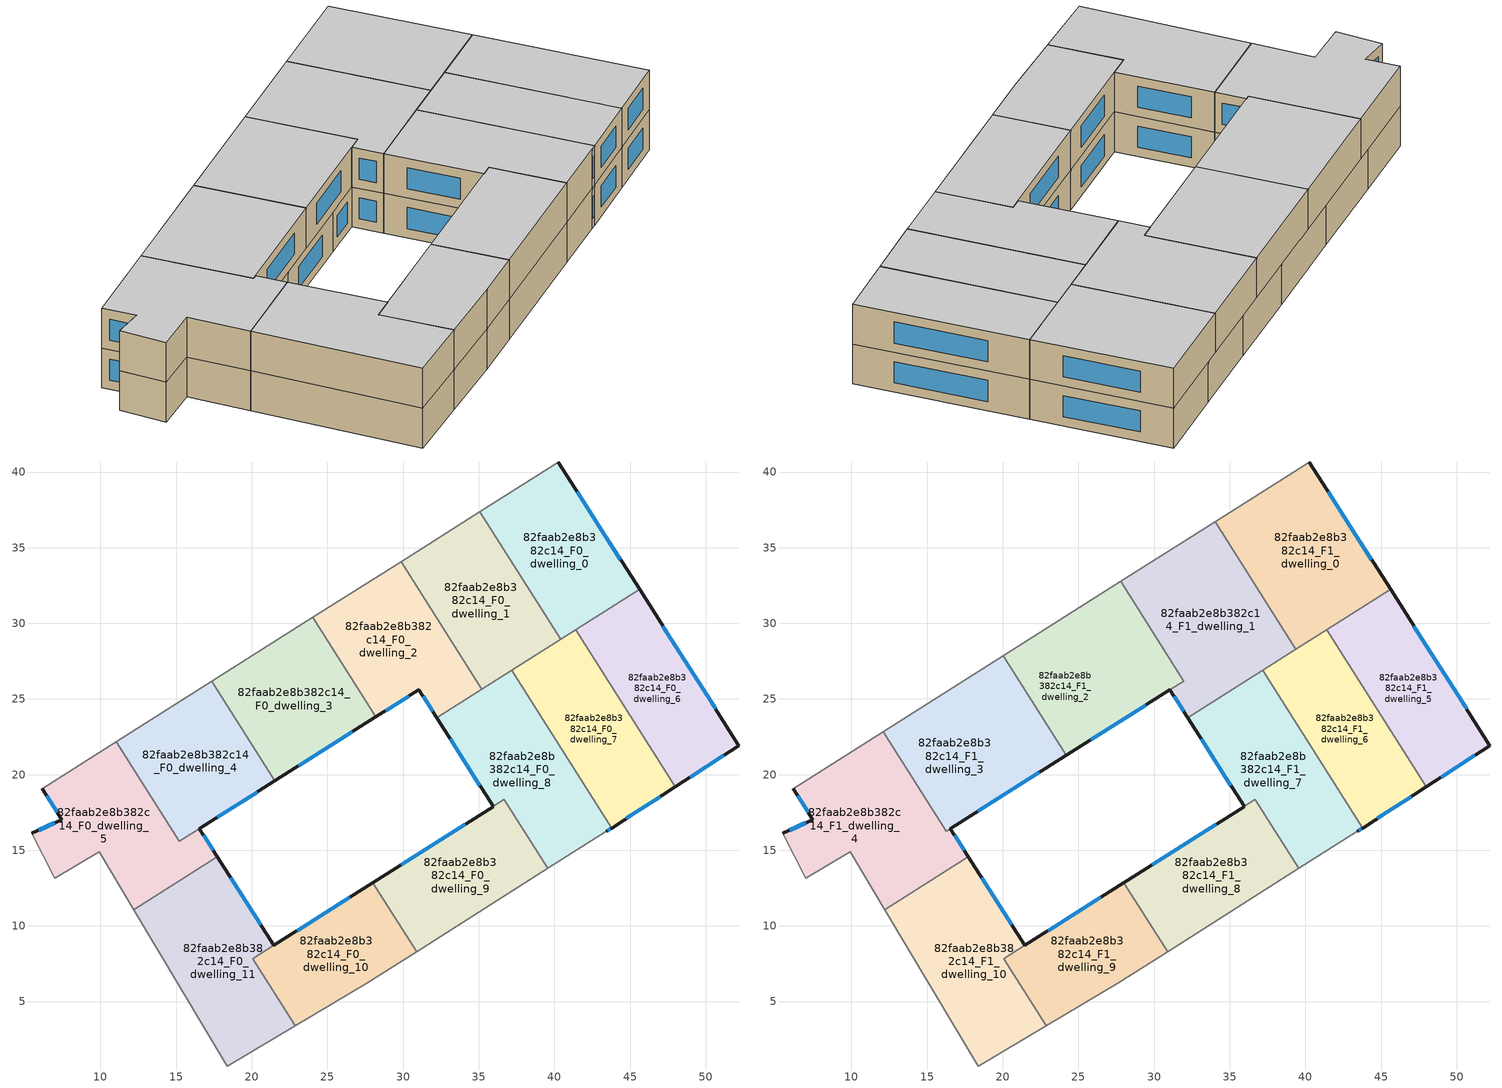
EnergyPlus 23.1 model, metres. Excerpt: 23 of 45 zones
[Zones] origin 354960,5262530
82faab2e8b382c14_F0_dwelling_0
 floor ground (EU_floor_Construction): 40.26,40.66 45.63,32.24 40.41,28.94 35.07,37.38 z0
 wall outside (EU_wall_Construction): 45.63,32.24 40.26,40.66 z0:3
 wall to 82faab2e8b382c14_F0_dwelling_1 (EU_wall_Construction): 35.07,37.38 40.41,28.94 z0:3
 wall adiabatic (EU_wall_Construction): 40.26,40.66 35.07,37.38 z0:3
 wall to 82faab2e8b382c14_F0_dwelling_6 (EU_wall_Construction): 41.4,29.56 45.63,32.24 z0:3
 wall to 82faab2e8b382c14_F0_dwelling_7 (EU_wall_Construction): 40.41,28.94 41.4,29.56 z0:3
 window (EU_Window_Construction): 44.37,34.22 41.52,38.68 z0.7:2.3
82faab2e8b382c14_F0_dwelling_1
 floor ground (EU_floor_Construction): 35.07,37.38 40.41,28.94 35.21,25.64 29.87,34.08 z0
 wall to 82faab2e8b382c14_F0_dwelling_2 (EU_wall_Construction): 29.87,34.08 35.21,25.64 z0:3
 wall adiabatic (EU_wall_Construction): 35.07,37.38 29.87,34.08 z0:3
 wall to 82faab2e8b382c14_F0_dwelling_7 (EU_wall_Construction): 37.18,26.89 40.41,28.94 z0:3
 wall to 82faab2e8b382c14_F0_dwelling_8 (EU_wall_Construction): 35.21,25.64 37.18,26.89 z0:3
 ceiling adiabatic (EU_roof_Construction): 39.37,28.28 34.03,36.72 29.87,34.08 35.21,25.64 z3
82faab2e8b382c14_F0_dwelling_10
 floor ground (EU_floor_Construction): 28,12.86 30.89,8.3 27.59,6.22 22.87,3.41 20.07,7.84 z0
 wall outside (EU_wall_Construction): 28,12.86 21.45,8.72 z0:3
 wall adiabatic (EU_wall_Construction): 22.87,3.41 27.59,6.22 30.89,8.3 z0:3
 wall to 82faab2e8b382c14_F0_dwelling_11 (EU_wall_Construction): 21.45,8.72 20.07,7.84 22.87,3.41 z0:3
 wall to 82faab2e8b382c14_F0_dwelling_9 (EU_wall_Construction): 30.89,8.3 28,12.86 z0:3
 window (EU_Window_Construction): 26.46,11.89 22.99,9.69 z0.7:2.3
82faab2e8b382c14_F0_dwelling_11
 floor ground (EU_floor_Construction): 17.72,14.57 21.45,8.71 20.07,7.84 22.87,3.41 18.38,0.74 12.19,11.07 z0
 wall outside (EU_wall_Construction): 21.45,8.71 17.72,14.57 z0:3
 wall adiabatic (EU_wall_Construction): 12.19,11.07 18.38,0.74 22.87,3.41 z0:3
 wall to 82faab2e8b382c14_F0_dwelling_5 (EU_wall_Construction): 17.72,14.57 12.19,11.07 z0:3
 window (EU_Window_Construction): 20.58,10.09 18.6,13.2 z0.7:2.3
82faab2e8b382c14_F0_dwelling_2
 floor ground (EU_floor_Construction): 29.87,34.08 35.21,25.64 32.23,23.75 31.04,25.61 28.2,23.81 24.04,30.39 z0
 wall outside (EU_wall_Construction): 28.2,23.81 31.04,25.61 32.23,23.75 z0:3
 wall to 82faab2e8b382c14_F0_dwelling_3 (EU_wall_Construction): 24.04,30.39 28.2,23.81 z0:3
 wall adiabatic (EU_wall_Construction): 29.87,34.08 24.04,30.39 z0:3
 wall to 82faab2e8b382c14_F0_dwelling_8 (EU_wall_Construction): 32.23,23.75 35.21,25.64 z0:3
 window (EU_Window_Construction): 31.32,25.18 31.95,24.19 / 28.87,24.24 30.38,25.19 z0.7:2.3
 ceiling adiabatic (EU_roof_Construction): 35.21,25.64 29.87,34.08 27.78,32.76 31.95,26.19 28.2,23.81 31.04,25.61 32.23,23.75 z3
82faab2e8b382c14_F0_dwelling_3
 floor ground (EU_floor_Construction): 24.04,30.39 28.2,23.81 21.52,19.59 17.36,26.17 z0
 wall outside (EU_wall_Construction): 21.52,19.59 28.2,23.81 z0:3
 wall to 82faab2e8b382c14_F0_dwelling_4 (EU_wall_Construction): 17.36,26.17 21.52,19.59 z0:3
 wall adiabatic (EU_wall_Construction): 24.04,30.39 17.36,26.17 z0:3
 window (EU_Window_Construction): 23.09,20.58 26.63,22.82 z0.7:2.3
82faab2e8b382c14_F0_dwelling_4
 floor ground (EU_floor_Construction): 17.36,26.17 21.52,19.59 15.22,15.6 11.06,22.17 z0
 wall outside (EU_wall_Construction): 16.54,16.43 21.52,19.59 z0:3
 wall adiabatic (EU_wall_Construction): 17.36,26.17 11.06,22.17 z0:3
 wall to 82faab2e8b382c14_F0_dwelling_5 (EU_wall_Construction): 11.06,22.17 15.22,15.6 16.53,16.43 z0:3
 window (EU_Window_Construction): 17.71,17.17 20.35,18.85 z0.7:2.3
82faab2e8b382c14_F0_dwelling_5
 floor ground (EU_floor_Construction): 16.53,16.43 17.72,14.57 12.19,11.07 9.9,14.89 6.97,13.16 5.44,16.13 7.45,17.02 6.15,19.07 11.06,22.17 15.22,15.6 z0
 wall outside (EU_wall_Construction): 6.15,19.07 7.45,17.02 5.44,16.13 / 17.72,14.57 16.53,16.43 z0:3
 wall adiabatic (EU_wall_Construction): 5.44,16.13 6.97,13.16 9.9,14.89 12.19,11.07 / 11.06,22.17 6.15,19.07 z0:3
 window (EU_Window_Construction): 6.98,16.81 5.92,16.34 / 6.46,18.59 7.15,17.5 / 17.44,15.01 16.81,15.99 z0.7:2.3
82faab2e8b382c14_F0_dwelling_6
 floor ground (EU_floor_Construction): 45.63,32.24 52.2,21.92 47.98,19.18 41.4,29.56 z0
 wall outside (EU_wall_Construction): 47.98,19.18 52.2,21.92 45.63,32.24 z0:3
 wall to 82faab2e8b382c14_F0_dwelling_7 (EU_wall_Construction): 41.4,29.56 47.98,19.18 z0:3
 window (EU_Window_Construction): 50.66,24.34 47.17,29.81 / 48.97,19.82 51.21,21.28 z0.7:2.3
82faab2e8b382c14_F0_dwelling_7
 floor ground (EU_floor_Construction): 41.4,29.56 47.98,19.18 43.78,16.46 37.18,26.89 z0
 wall outside (EU_wall_Construction): 43.78,16.46 47.98,19.18 z0:3
 wall to 82faab2e8b382c14_F0_dwelling_8 (EU_wall_Construction): 37.18,26.89 43.78,16.46 z0:3
 window (EU_Window_Construction): 44.77,17.1 46.99,18.54 z0.7:2.3
82faab2e8b382c14_F0_dwelling_8
 floor ground (EU_floor_Construction): 37.18,26.89 43.78,16.46 43.44,16.24 39.57,13.8 36.69,18.36 35.96,17.9 32.23,23.75 z0
 wall outside (EU_wall_Construction): 32.23,23.75 35.96,17.9 / 43.44,16.24 43.78,16.46 z0:3
 wall adiabatic (EU_wall_Construction): 39.57,13.8 43.44,16.24 z0:3
 wall to 82faab2e8b382c14_F0_dwelling_9 (EU_wall_Construction): 36.69,18.35 39.57,13.8 / 35.96,17.9 36.69,18.36 z0:3
 window (EU_Window_Construction): 33.1,22.38 35.08,19.27 / 43.52,16.3 43.7,16.41 z0.7:2.3
82faab2e8b382c14_F0_dwelling_9
 floor ground (EU_floor_Construction): 36.69,18.35 39.57,13.8 30.89,8.3 28,12.86 z0
 wall outside (EU_wall_Construction): 35.96,17.89 28,12.86 z0:3
 wall adiabatic (EU_wall_Construction): 30.89,8.3 39.57,13.8 z0:3
 window (EU_Window_Construction): 34.09,16.71 29.87,14.04 z0.7:2.3
82faab2e8b382c14_F1_dwelling_0
 floor to 82faab2e8b382c14_F0_dwelling_0 (EU_floor_Construction): 40.26,40.66 45.63,32.24 40.41,28.94 35.07,37.38 z3
 floor to 82faab2e8b382c14_F0_dwelling_1 (EU_floor_Construction): 35.07,37.38 40.41,28.94 39.37,28.28 34.03,36.72 z3
 wall outside (EU_wall_Construction): 45.63,32.24 40.26,40.66 z3:6
 wall to 82faab2e8b382c14_F1_dwelling_1 (EU_wall_Construction): 34.03,36.72 39.37,28.28 z3:6
 wall adiabatic (EU_wall_Construction): 40.26,40.66 34.03,36.72 z3:6
 wall to 82faab2e8b382c14_F1_dwelling_5 (EU_wall_Construction): 41.4,29.56 45.63,32.24 z3:6
 wall to 82faab2e8b382c14_F1_dwelling_6 (EU_wall_Construction): 39.37,28.28 41.4,29.56 z3:6
 window (EU_Window_Construction): 44.37,34.22 41.52,38.68 z3.7:5.3
 ceiling to 82faab2e8b382c14_F2_dwelling_0 (EU_floor_Construction): 45.63,32.24 40.26,40.66 34.03,36.72 39.37,28.28 z6
82faab2e8b382c14_F1_dwelling_1
 floor adiabatic (EU_floor_Construction): 34.03,36.72 39.37,28.28 32.23,23.75 31.04,25.61 31.95,26.19 27.78,32.76 z3
 wall outside (EU_wall_Construction): 31.04,25.61 32.23,23.75 z3:6
 wall adiabatic (EU_wall_Construction): 34.03,36.72 27.78,32.76 z3:6
 wall to 82faab2e8b382c14_F1_dwelling_2 (EU_wall_Construction): 27.78,32.76 31.95,26.19 31.04,25.61 z3:6
 wall to 82faab2e8b382c14_F1_dwelling_7 (EU_wall_Construction): 32.23,23.75 37.18,26.89 z3:6
 wall to 82faab2e8b382c14_F1_dwelling_6 (EU_wall_Construction): 37.18,26.89 39.37,28.28 z3:6
 window (EU_Window_Construction): 31.32,25.18 31.95,24.19 z3.7:5.3
 ceiling to 82faab2e8b382c14_F2_dwelling_1 (EU_floor_Construction): 39.37,28.28 34.03,36.72 27.78,32.76 31.95,26.19 31.04,25.61 32.23,23.75 z6
82faab2e8b382c14_F1_dwelling_10
 floor to 82faab2e8b382c14_F0_dwelling_11 (EU_floor_Construction): 17.72,14.57 21.45,8.71 20.07,7.84 22.87,3.41 18.38,0.74 12.19,11.07 z3
 wall outside (EU_wall_Construction): 21.45,8.71 17.72,14.57 z3:6
 wall to 82faab2e8b382c14_F1_dwelling_9 (EU_wall_Construction): 22.87,3.41 20.07,7.84 21.45,8.71 z3:6
 wall adiabatic (EU_wall_Construction): 12.19,11.07 18.38,0.74 22.87,3.41 z3:6
 wall to 82faab2e8b382c14_F1_dwelling_4 (EU_wall_Construction): 17.72,14.57 12.19,11.07 z3:6
 window (EU_Window_Construction): 20.58,10.09 18.6,13.2 z3.7:5.3
 ceiling to 82faab2e8b382c14_F2_dwelling_10 (EU_floor_Construction): 22.87,3.41 20.07,7.84 21.45,8.71 17.72,14.57 12.19,11.07 18.38,0.74 z6
82faab2e8b382c14_F1_dwelling_2
 floor to 82faab2e8b382c14_F0_dwelling_3 (EU_floor_Construction): 24.04,30.39 28.2,23.81 24.19,21.28 20.03,27.86 z3
 floor to 82faab2e8b382c14_F0_dwelling_2 (EU_floor_Construction): 27.78,32.76 31.95,26.19 28.2,23.81 24.04,30.39 z3
 wall outside (EU_wall_Construction): 24.19,21.28 31.04,25.61 z3:6
 wall to 82faab2e8b382c14_F1_dwelling_3 (EU_wall_Construction): 20.03,27.86 24.19,21.28 z3:6
 wall adiabatic (EU_wall_Construction): 27.78,32.76 20.03,27.86 z3:6
 window (EU_Window_Construction): 25.8,22.3 29.43,24.6 z3.7:5.3
 ceiling to 82faab2e8b382c14_F2_dwelling_2 (EU_floor_Construction): 31.95,26.19 27.78,32.76 20.03,27.86 24.19,21.28 z6
82faab2e8b382c14_F1_dwelling_3
 floor to 82faab2e8b382c14_F0_dwelling_3 (EU_floor_Construction): 20.03,27.86 24.19,21.28 21.52,19.59 17.36,26.17 z3
 floor to 82faab2e8b382c14_F0_dwelling_4 (EU_floor_Construction): 17.36,26.17 21.52,19.59 16.26,16.26 12.1,22.83 z3
 wall outside (EU_wall_Construction): 16.54,16.43 24.19,21.28 z3:6
 wall adiabatic (EU_wall_Construction): 20.03,27.86 12.1,22.83 z3:6
 wall to 82faab2e8b382c14_F1_dwelling_4 (EU_wall_Construction): 12.1,22.83 16.26,16.26 16.53,16.43 z3:6
 window (EU_Window_Construction): 18.34,17.57 22.4,20.14 z3.7:5.3
 ceiling to 82faab2e8b382c14_F2_dwelling_3 (EU_floor_Construction): 24.19,21.28 20.03,27.86 12.1,22.83 16.26,16.26 z6
82faab2e8b382c14_F1_dwelling_4
 floor to 82faab2e8b382c14_F0_dwelling_4 (EU_floor_Construction): 12.1,22.83 16.26,16.26 16.54,16.43 15.22,15.6 11.06,22.17 z3
 floor to 82faab2e8b382c14_F0_dwelling_5 (EU_floor_Construction): 16.53,16.43 17.72,14.57 12.19,11.07 9.9,14.89 6.97,13.16 5.44,16.13 7.45,17.02 6.15,19.07 11.06,22.17 15.22,15.6 z3
 wall outside (EU_wall_Construction): 6.15,19.07 7.45,17.02 5.44,16.13 / 17.72,14.57 16.53,16.43 z3:6
 wall adiabatic (EU_wall_Construction): 5.44,16.13 6.97,13.16 9.9,14.89 12.19,11.07 / 12.1,22.83 6.15,19.07 z3:6
 window (EU_Window_Construction): 6.98,16.81 5.92,16.34 / 6.46,18.59 7.15,17.5 / 17.44,15.01 16.81,15.99 z3.7:5.3
 ceiling to 82faab2e8b382c14_F2_dwelling_4 (EU_floor_Construction): 17.72,14.57 16.53,16.43 16.26,16.26 12.1,22.83 6.15,19.07 7.45,17.02 5.44,16.13 6.97,13.16 9.9,14.89 12.19,11.07 z6
82faab2e8b382c14_F1_dwelling_5
 floor to 82faab2e8b382c14_F0_dwelling_6 (EU_floor_Construction): 45.63,32.24 52.2,21.92 47.98,19.18 41.4,29.56 z3
 wall outside (EU_wall_Construction): 47.98,19.18 52.2,21.92 45.63,32.24 z3:6
 wall to 82faab2e8b382c14_F1_dwelling_6 (EU_wall_Construction): 41.4,29.56 47.98,19.18 z3:6
 window (EU_Window_Construction): 50.66,24.34 47.17,29.81 / 48.97,19.82 51.21,21.28 z3.7:5.3
 ceiling to 82faab2e8b382c14_F2_dwelling_5 (EU_floor_Construction): 52.2,21.92 45.63,32.24 41.4,29.56 47.98,19.18 z6
82faab2e8b382c14_F1_dwelling_6
 floor to 82faab2e8b382c14_F0_dwelling_7 (EU_floor_Construction): 41.4,29.56 47.98,19.18 43.78,16.46 37.18,26.89 z3
 wall outside (EU_wall_Construction): 43.78,16.46 47.98,19.18 z3:6
 wall to 82faab2e8b382c14_F1_dwelling_7 (EU_wall_Construction): 37.18,26.89 43.78,16.46 z3:6
 window (EU_Window_Construction): 44.77,17.1 46.99,18.54 z3.7:5.3
 ceiling to 82faab2e8b382c14_F2_dwelling_6 (EU_floor_Construction): 47.98,19.18 41.4,29.56 37.18,26.89 43.78,16.46 z6
82faab2e8b382c14_F1_dwelling_7
 floor to 82faab2e8b382c14_F0_dwelling_8 (EU_floor_Construction): 37.18,26.89 43.78,16.46 43.44,16.24 39.57,13.8 36.69,18.36 35.96,17.9 32.23,23.75 z3
 wall outside (EU_wall_Construction): 32.23,23.75 35.96,17.9 / 43.44,16.24 43.78,16.46 z3:6
 wall adiabatic (EU_wall_Construction): 39.57,13.8 43.44,16.24 z3:6
 wall to 82faab2e8b382c14_F1_dwelling_8 (EU_wall_Construction): 36.69,18.35 39.57,13.8 / 35.96,17.9 36.69,18.36 z3:6
 window (EU_Window_Construction): 33.1,22.38 35.08,19.27 / 43.52,16.3 43.7,16.41 z3.7:5.3
 ceiling to 82faab2e8b382c14_F2_dwelling_7 (EU_floor_Construction): 43.44,16.24 43.78,16.46 37.18,26.89 32.23,23.75 35.96,17.9 36.69,18.36 39.57,13.8 z6
82faab2e8b382c14_F1_dwelling_8
 floor to 82faab2e8b382c14_F0_dwelling_9 (EU_floor_Construction): 36.69,18.35 39.57,13.8 30.89,8.3 28,12.86 z3
 wall outside (EU_wall_Construction): 35.96,17.89 28,12.86 z3:6
 wall adiabatic (EU_wall_Construction): 30.89,8.3 39.57,13.8 z3:6
 wall to 82faab2e8b382c14_F1_dwelling_9 (EU_wall_Construction): 28,12.86 30.89,8.3 z3:6
 window (EU_Window_Construction): 34.09,16.71 29.87,14.04 z3.7:5.3
 ceiling to 82faab2e8b382c14_F2_dwelling_8 (EU_floor_Construction): 39.57,13.8 36.69,18.35 28,12.86 30.89,8.3 z6
82faab2e8b382c14_F1_dwelling_9
 floor to 82faab2e8b382c14_F0_dwelling_10 (EU_floor_Construction): 28,12.86 30.89,8.3 27.59,6.22 22.87,3.41 20.07,7.84 z3
 wall outside (EU_wall_Construction): 28,12.86 21.45,8.72 z3:6
 wall adiabatic (EU_wall_Construction): 22.87,3.41 27.59,6.22 30.89,8.3 z3:6
 window (EU_Window_Construction): 26.46,11.89 22.99,9.69 z3.7:5.3
 ceiling to 82faab2e8b382c14_F2_dwelling_9 (EU_floor_Construction): 27.59,6.22 30.89,8.3 28,12.86 20.07,7.84 22.87,3.41 z6
[Building]
EU S2 Campaign: North Axis=0; Terrain=City; Solar Distribution=FullExterior
[Site:Location]
Budapest.Ferenc.Liszt.Intl.AP: Latitude=47.437; Longitude=19.256; Time Zone=1; Elevation=185
[SizingPeriod:WeatherFileDays]
AnnualSizingPeriod: Begin Month=1; Begin Day of Month=1; End Month=12; End Day of Month=31; Day of Week for Start Day=Monday; Use Weather File Daylight Saving Period=No; Use Weather File Rain and Snow Indicators=No
[MATERIAL]
EU_InternalMass_Material: Roughness=MediumRough; Thickness=0.1; Conductivity=1; Density=1800; Specific Heat=900; Thermal Absorptance=0.9; Solar Absorptance=0.7; Visible Absorptance=0.7
[MATERIAL:NOMASS] Roughness=MediumRough; Thermal Absorptance=0.9; Solar Absorptance=0.7; Visible Absorptance=0.7
Name | Thermal Resistance
EU_wall_NoMass | 0.832559
EU_roof_NoMass | 1.39638
EU_floor_NoMass | 0.872794
[WINDOWMATERIAL:SIMPLEGLAZINGSYSTEM]
EU_Window_SimpleGlazing: UFactor=2.79869; Solar Heat Gain Coefficient=0.75; Visible Transmittance=0.75
[CONSTRUCTION]
EU_wall_Construction: EU_wall_NoMass
EU_roof_Construction: EU_roof_NoMass
EU_floor_Construction: EU_floor_NoMass
EU_Window_Construction: EU_Window_SimpleGlazing
EU_InternalMass_Construction: EU_InternalMass_Material
[ZONE] Type=1; Multiplier=1; Ceiling Height=autocalculate; Floor Area=autocalculate; Part of Total Floor Area=Yes
Name | Volume
82faab2e8b382c14_F0_dwelling_0; 82faab2e8b382c14_F1_dwelling_6; 82faab2e8b382c14_F0_dwelling_7 | 184.541
82faab2e8b382c14_F1_dwelling_0 | 221.443
82faab2e8b382c14_F0_dwelling_1 | 184.547
82faab2e8b382c14_F1_dwelling_1 | 228.535
82faab2e8b382c14_F0_dwelling_10; 82faab2e8b382c14_F1_dwelling_9 | 150.679
82faab2e8b382c14_F1_dwelling_10; 82faab2e8b382c14_F0_dwelling_11 | 218.43
82faab2e8b382c14_F0_dwelling_2 | 184.528
82faab2e8b382c14_F1_dwelling_2 | 214.361
82faab2e8b382c14_F0_dwelling_3 | 184.551
82faab2e8b382c14_F1_dwelling_3 | 219.269
82faab2e8b382c14_F0_dwelling_4 | 174.211
82faab2e8b382c14_F1_dwelling_4 | 223.629
82faab2e8b382c14_F0_dwelling_5 | 194.858
82faab2e8b382c14_F1_dwelling_5; 82faab2e8b382c14_F0_dwelling_6 | 184.542
82faab2e8b382c14_F1_dwelling_7; 82faab2e8b382c14_F0_dwelling_8 | 202.703
82faab2e8b382c14_F1_dwelling_8; 82faab2e8b382c14_F0_dwelling_9 | 166.301
[INTERNALMASS] Construction=EU_InternalMass_Construction
Name | Zone or ZoneList | Surface Area
82faab2e8b382c14_F0_dwelling_0_EU_InternalMass | 82faab2e8b382c14_F0_dwelling_0 | 61.5136
82faab2e8b382c14_F0_dwelling_1_EU_InternalMass | 82faab2e8b382c14_F0_dwelling_1 | 61.5157
82faab2e8b382c14_F0_dwelling_2_EU_InternalMass | 82faab2e8b382c14_F0_dwelling_2 | 61.5094
82faab2e8b382c14_F0_dwelling_3_EU_InternalMass | 82faab2e8b382c14_F0_dwelling_3 | 61.5171
82faab2e8b382c14_F0_dwelling_4_EU_InternalMass | 82faab2e8b382c14_F0_dwelling_4 | 58.0707
82faab2e8b382c14_F0_dwelling_5_EU_InternalMass | 82faab2e8b382c14_F0_dwelling_5 | 64.9529
82faab2e8b382c14_F0_dwelling_6_EU_InternalMass | 82faab2e8b382c14_F0_dwelling_6 | 61.5141
82faab2e8b382c14_F0_dwelling_7_EU_InternalMass | 82faab2e8b382c14_F0_dwelling_7 | 61.5139
82faab2e8b382c14_F0_dwelling_8_EU_InternalMass | 82faab2e8b382c14_F0_dwelling_8 | 67.5689
82faab2e8b382c14_F0_dwelling_9_EU_InternalMass | 82faab2e8b382c14_F0_dwelling_9 | 55.4576
82faab2e8b382c14_F0_dwelling_10_EU_InternalMass | 82faab2e8b382c14_F0_dwelling_10 | 50.2241
82faab2e8b382c14_F0_dwelling_11_EU_InternalMass | 82faab2e8b382c14_F0_dwelling_11 | 72.8101
82faab2e8b382c14_F1_dwelling_0_EU_InternalMass | 82faab2e8b382c14_F1_dwelling_0 | 73.8142
82faab2e8b382c14_F1_dwelling_1_EU_InternalMass | 82faab2e8b382c14_F1_dwelling_1 | 76.1799
82faab2e8b382c14_F1_dwelling_2_EU_InternalMass | 82faab2e8b382c14_F1_dwelling_2 | 71.4554
82faab2e8b382c14_F1_dwelling_3_EU_InternalMass | 82faab2e8b382c14_F1_dwelling_3 | 73.0895
82faab2e8b382c14_F1_dwelling_4_EU_InternalMass | 82faab2e8b382c14_F1_dwelling_4 | 74.5431
82faab2e8b382c14_F1_dwelling_5_EU_InternalMass | 82faab2e8b382c14_F1_dwelling_5 | 61.5141
82faab2e8b382c14_F1_dwelling_6_EU_InternalMass | 82faab2e8b382c14_F1_dwelling_6 | 61.5139
82faab2e8b382c14_F1_dwelling_7_EU_InternalMass | 82faab2e8b382c14_F1_dwelling_7 | 67.5689
82faab2e8b382c14_F1_dwelling_8_EU_InternalMass | 82faab2e8b382c14_F1_dwelling_8 | 55.4576
82faab2e8b382c14_F1_dwelling_9_EU_InternalMass | 82faab2e8b382c14_F1_dwelling_9 | 50.2241
82faab2e8b382c14_F1_dwelling_10_EU_InternalMass | 82faab2e8b382c14_F1_dwelling_10 | 72.8101
[OTHEREQUIPMENT] Fuel Type=Electricity; Design Level Calculation Method=Watts/Area; Power per Zone Floor Area=1; Fraction Latent=0; Fraction Radiant=0; Fraction Lost=0; Carbon Dioxide Generation Rate=0; EndUse Subcategory=EU_Step8_InternalGains
Name | Zone or ZoneList or Space or SpaceList | Schedule
EU_Step8_InternalGain_82faab2e8b382c14_F0_dwelling_0_f000 | 82faab2e8b382c14_F0_dwelling_0 | EU_Step8_GainSchedule_82faab2e8b382c14_F0_dwelling_0_f000
EU_Step8_InternalGain_82faab2e8b382c14_F0_dwelling_1_f000 | 82faab2e8b382c14_F0_dwelling_1 | EU_Step8_GainSchedule_82faab2e8b382c14_F0_dwelling_1_f000
EU_Step8_InternalGain_82faab2e8b382c14_F0_dwelling_2_f000 | 82faab2e8b382c14_F0_dwelling_2 | EU_Step8_GainSchedule_82faab2e8b382c14_F0_dwelling_2_f000
EU_Step8_InternalGain_82faab2e8b382c14_F0_dwelling_3_f000 | 82faab2e8b382c14_F0_dwelling_3 | EU_Step8_GainSchedule_82faab2e8b382c14_F0_dwelling_3_f000
EU_Step8_InternalGain_82faab2e8b382c14_F0_dwelling_4_f000 | 82faab2e8b382c14_F0_dwelling_4 | EU_Step8_GainSchedule_82faab2e8b382c14_F0_dwelling_4_f000
EU_Step8_InternalGain_82faab2e8b382c14_F0_dwelling_5_f000 | 82faab2e8b382c14_F0_dwelling_5 | EU_Step8_GainSchedule_82faab2e8b382c14_F0_dwelling_5_f000
EU_Step8_InternalGain_82faab2e8b382c14_F0_dwelling_6_f000 | 82faab2e8b382c14_F0_dwelling_6 | EU_Step8_GainSchedule_82faab2e8b382c14_F0_dwelling_6_f000
EU_Step8_InternalGain_82faab2e8b382c14_F0_dwelling_7_f000 | 82faab2e8b382c14_F0_dwelling_7 | EU_Step8_GainSchedule_82faab2e8b382c14_F0_dwelling_7_f000
EU_Step8_InternalGain_82faab2e8b382c14_F0_dwelling_8_f000 | 82faab2e8b382c14_F0_dwelling_8 | EU_Step8_GainSchedule_82faab2e8b382c14_F0_dwelling_8_f000
EU_Step8_InternalGain_82faab2e8b382c14_F0_dwelling_9_f000 | 82faab2e8b382c14_F0_dwelling_9 | EU_Step8_GainSchedule_82faab2e8b382c14_F0_dwelling_9_f000
EU_Step8_InternalGain_82faab2e8b382c14_F0_dwelling_10_f000 | 82faab2e8b382c14_F0_dwelling_10 | EU_Step8_GainSchedule_82faab2e8b382c14_F0_dwelling_10_f000
EU_Step8_InternalGain_82faab2e8b382c14_F0_dwelling_11_f000 | 82faab2e8b382c14_F0_dwelling_11 | EU_Step8_GainSchedule_82faab2e8b382c14_F0_dwelling_11_f000
EU_Step8_InternalGain_82faab2e8b382c14_F1_dwelling_0_f000 | 82faab2e8b382c14_F1_dwelling_0 | EU_Step8_GainSchedule_82faab2e8b382c14_F1_dwelling_0_f000
EU_Step8_InternalGain_82faab2e8b382c14_F1_dwelling_1_f000 | 82faab2e8b382c14_F1_dwelling_1 | EU_Step8_GainSchedule_82faab2e8b382c14_F1_dwelling_1_f000
EU_Step8_InternalGain_82faab2e8b382c14_F1_dwelling_2_f000 | 82faab2e8b382c14_F1_dwelling_2 | EU_Step8_GainSchedule_82faab2e8b382c14_F1_dwelling_2_f000
EU_Step8_InternalGain_82faab2e8b382c14_F1_dwelling_3_f000 | 82faab2e8b382c14_F1_dwelling_3 | EU_Step8_GainSchedule_82faab2e8b382c14_F1_dwelling_3_f000
EU_Step8_InternalGain_82faab2e8b382c14_F1_dwelling_4_f000 | 82faab2e8b382c14_F1_dwelling_4 | EU_Step8_GainSchedule_82faab2e8b382c14_F1_dwelling_4_f000
EU_Step8_InternalGain_82faab2e8b382c14_F1_dwelling_5_f000 | 82faab2e8b382c14_F1_dwelling_5 | EU_Step8_GainSchedule_82faab2e8b382c14_F1_dwelling_5_f000
EU_Step8_InternalGain_82faab2e8b382c14_F1_dwelling_6_f000 | 82faab2e8b382c14_F1_dwelling_6 | EU_Step8_GainSchedule_82faab2e8b382c14_F1_dwelling_6_f000
EU_Step8_InternalGain_82faab2e8b382c14_F1_dwelling_7_f000 | 82faab2e8b382c14_F1_dwelling_7 | EU_Step8_GainSchedule_82faab2e8b382c14_F1_dwelling_7_f000
EU_Step8_InternalGain_82faab2e8b382c14_F1_dwelling_8_f000 | 82faab2e8b382c14_F1_dwelling_8 | EU_Step8_GainSchedule_82faab2e8b382c14_F1_dwelling_8_f000
EU_Step8_InternalGain_82faab2e8b382c14_F1_dwelling_9_f000 | 82faab2e8b382c14_F1_dwelling_9 | EU_Step8_GainSchedule_82faab2e8b382c14_F1_dwelling_9_f000
EU_Step8_InternalGain_82faab2e8b382c14_F1_dwelling_10_f000 | 82faab2e8b382c14_F1_dwelling_10 | EU_Step8_GainSchedule_82faab2e8b382c14_F1_dwelling_10_f000
[ZONEVENTILATION:DESIGNFLOWRATE] Schedule=EU_AlwaysOn; Design Flow Rate Calculation Method=AirChanges/Hour; Air Changes per Hour=0.475469; Ventilation Type=Natural; Fan Pressure Rise=0; Fan Total Efficiency=1; Constant Term Coefficient=1; Temperature Term Coefficient=0; Velocity Term Coefficient=0; Velocity Squared Term Coefficient=0; Minimum Indoor Temperature=-100; Maximum Indoor Temperature=100; Delta Temperature=-100; Minimum Outdoor Temperature=-100; Maximum Outdoor Temperature=100; Maximum Wind Speed=40
Name | Zone or ZoneList or Space or SpaceList
EU_ConstantAir_82faab2e8b382c14_F0_dwelling_0 | 82faab2e8b382c14_F0_dwelling_0
EU_ConstantAir_82faab2e8b382c14_F0_dwelling_1 | 82faab2e8b382c14_F0_dwelling_1
EU_ConstantAir_82faab2e8b382c14_F0_dwelling_2 | 82faab2e8b382c14_F0_dwelling_2
EU_ConstantAir_82faab2e8b382c14_F0_dwelling_3 | 82faab2e8b382c14_F0_dwelling_3
EU_ConstantAir_82faab2e8b382c14_F0_dwelling_4 | 82faab2e8b382c14_F0_dwelling_4
EU_ConstantAir_82faab2e8b382c14_F0_dwelling_5 | 82faab2e8b382c14_F0_dwelling_5
EU_ConstantAir_82faab2e8b382c14_F0_dwelling_6 | 82faab2e8b382c14_F0_dwelling_6
EU_ConstantAir_82faab2e8b382c14_F0_dwelling_7 | 82faab2e8b382c14_F0_dwelling_7
EU_ConstantAir_82faab2e8b382c14_F0_dwelling_8 | 82faab2e8b382c14_F0_dwelling_8
EU_ConstantAir_82faab2e8b382c14_F0_dwelling_9 | 82faab2e8b382c14_F0_dwelling_9
EU_ConstantAir_82faab2e8b382c14_F0_dwelling_10 | 82faab2e8b382c14_F0_dwelling_10
EU_ConstantAir_82faab2e8b382c14_F0_dwelling_11 | 82faab2e8b382c14_F0_dwelling_11
EU_ConstantAir_82faab2e8b382c14_F1_dwelling_0 | 82faab2e8b382c14_F1_dwelling_0
EU_ConstantAir_82faab2e8b382c14_F1_dwelling_1 | 82faab2e8b382c14_F1_dwelling_1
EU_ConstantAir_82faab2e8b382c14_F1_dwelling_2 | 82faab2e8b382c14_F1_dwelling_2
EU_ConstantAir_82faab2e8b382c14_F1_dwelling_3 | 82faab2e8b382c14_F1_dwelling_3
EU_ConstantAir_82faab2e8b382c14_F1_dwelling_4 | 82faab2e8b382c14_F1_dwelling_4
EU_ConstantAir_82faab2e8b382c14_F1_dwelling_5 | 82faab2e8b382c14_F1_dwelling_5
EU_ConstantAir_82faab2e8b382c14_F1_dwelling_6 | 82faab2e8b382c14_F1_dwelling_6
EU_ConstantAir_82faab2e8b382c14_F1_dwelling_7 | 82faab2e8b382c14_F1_dwelling_7
EU_ConstantAir_82faab2e8b382c14_F1_dwelling_8 | 82faab2e8b382c14_F1_dwelling_8
EU_ConstantAir_82faab2e8b382c14_F1_dwelling_9 | 82faab2e8b382c14_F1_dwelling_9
EU_ConstantAir_82faab2e8b382c14_F1_dwelling_10 | 82faab2e8b382c14_F1_dwelling_10
[HVACTEMPLATE:THERMOSTAT] Constant Heating Setpoint=20; Constant Cooling Setpoint=50
EU_HeatOnly_82faab2e8b382c14_F0_dwelling_0; EU_HeatOnly_82faab2e8b382c14_F0_dwelling_1; EU_HeatOnly_82faab2e8b382c14_F0_dwelling_2; EU_HeatOnly_82faab2e8b382c14_F0_dwelling_3; EU_HeatOnly_82faab2e8b382c14_F0_dwelling_4; EU_HeatOnly_82faab2e8b382c14_F0_dwelling_5; EU_HeatOnly_82faab2e8b382c14_F0_dwelling_6; EU_HeatOnly_82faab2e8b382c14_F0_dwelling_7; EU_HeatOnly_82faab2e8b382c14_F0_dwelling_8; EU_HeatOnly_82faab2e8b382c14_F0_dwelling_9; EU_HeatOnly_82faab2e8b382c14_F0_dwelling_10; EU_HeatOnly_82faab2e8b382c14_F0_dwelling_11; EU_HeatOnly_82faab2e8b382c14_F1_dwelling_0; EU_HeatOnly_82faab2e8b382c14_F1_dwelling_1; EU_HeatOnly_82faab2e8b382c14_F1_dwelling_2; EU_HeatOnly_82faab2e8b382c14_F1_dwelling_3; EU_HeatOnly_82faab2e8b382c14_F1_dwelling_4; EU_HeatOnly_82faab2e8b382c14_F1_dwelling_5; EU_HeatOnly_82faab2e8b382c14_F1_dwelling_6; EU_HeatOnly_82faab2e8b382c14_F1_dwelling_7; EU_HeatOnly_82faab2e8b382c14_F1_dwelling_8; EU_HeatOnly_82faab2e8b382c14_F1_dwelling_9; EU_HeatOnly_82faab2e8b382c14_F1_dwelling_10; EU_HeatOnly_82faab2e8b382c14_F2_dwelling_0; EU_HeatOnly_82faab2e8b382c14_F2_dwelling_1; EU_HeatOnly_82faab2e8b382c14_F2_dwelling_2; EU_HeatOnly_82faab2e8b382c14_F2_dwelling_3; EU_HeatOnly_82faab2e8b382c14_F2_dwelling_4; EU_HeatOnly_82faab2e8b382c14_F2_dwelling_5; EU_HeatOnly_82faab2e8b382c14_F2_dwelling_6; EU_HeatOnly_82faab2e8b382c14_F2_dwelling_7; EU_HeatOnly_82faab2e8b382c14_F2_dwelling_8; EU_HeatOnly_82faab2e8b382c14_F2_dwelling_9; EU_HeatOnly_82faab2e8b382c14_F2_dwelling_10; EU_HeatOnly_82faab2e8b382c14_F3_dwelling_0; EU_HeatOnly_82faab2e8b382c14_F3_dwelling_1; EU_HeatOnly_82faab2e8b382c14_F3_dwelling_2; EU_HeatOnly_82faab2e8b382c14_F3_dwelling_3; EU_HeatOnly_82faab2e8b382c14_F3_dwelling_4; EU_HeatOnly_82faab2e8b382c14_F3_dwelling_5; EU_HeatOnly_82faab2e8b382c14_F3_dwelling_6; EU_HeatOnly_82faab2e8b382c14_F3_dwelling_7; EU_HeatOnly_82faab2e8b382c14_F3_dwelling_8; EU_HeatOnly_82faab2e8b382c14_F3_dwelling_9; EU_HeatOnly_82faab2e8b382c14_F3_dwelling_10
[HVACTEMPLATE:ZONE:IDEALLOADSAIRSYSTEM] System Availability Schedule=EU_AlwaysOn; Maximum Heating Supply Air Temperature=50; Minimum Cooling Supply Air Temperature=13; Maximum Heating Supply Air Humidity Ratio=0.0156; Minimum Cooling Supply Air Humidity Ratio=0.0077; Heating Limit=NoLimit; Cooling Limit=NoLimit; Heating Availability Schedule=EU_AlwaysOn; Cooling Availability Schedule=EU_CoolingOff; Dehumidification Control Type=ConstantSensibleHeatRatio; Cooling Sensible Heat Ratio=0.7; Dehumidification Setpoint=60; Humidification Control Type=None; Humidification Setpoint=30; Outdoor Air Method=None; Outdoor Air Flow Rate per Person=0.00944; Outdoor Air Flow Rate per Zone Floor Area=0; Outdoor Air Flow Rate per Zone=0; Demand Controlled Ventilation Type=None; Outdoor Air Economizer Type=NoEconomizer; Heat Recovery Type=None; Sensible Heat Recovery Effectiveness=0.7; Latent Heat Recovery Effectiveness=0.65
Name | Template Thermostat
82faab2e8b382c14_F0_dwelling_0 | EU_HeatOnly_82faab2e8b382c14_F0_dwelling_0
82faab2e8b382c14_F0_dwelling_1 | EU_HeatOnly_82faab2e8b382c14_F0_dwelling_1
82faab2e8b382c14_F0_dwelling_2 | EU_HeatOnly_82faab2e8b382c14_F0_dwelling_2
82faab2e8b382c14_F0_dwelling_3 | EU_HeatOnly_82faab2e8b382c14_F0_dwelling_3
82faab2e8b382c14_F0_dwelling_4 | EU_HeatOnly_82faab2e8b382c14_F0_dwelling_4
82faab2e8b382c14_F0_dwelling_5 | EU_HeatOnly_82faab2e8b382c14_F0_dwelling_5
82faab2e8b382c14_F0_dwelling_6 | EU_HeatOnly_82faab2e8b382c14_F0_dwelling_6
82faab2e8b382c14_F0_dwelling_7 | EU_HeatOnly_82faab2e8b382c14_F0_dwelling_7
82faab2e8b382c14_F0_dwelling_8 | EU_HeatOnly_82faab2e8b382c14_F0_dwelling_8
82faab2e8b382c14_F0_dwelling_9 | EU_HeatOnly_82faab2e8b382c14_F0_dwelling_9
82faab2e8b382c14_F0_dwelling_10 | EU_HeatOnly_82faab2e8b382c14_F0_dwelling_10
82faab2e8b382c14_F0_dwelling_11 | EU_HeatOnly_82faab2e8b382c14_F0_dwelling_11
82faab2e8b382c14_F1_dwelling_0 | EU_HeatOnly_82faab2e8b382c14_F1_dwelling_0
82faab2e8b382c14_F1_dwelling_1 | EU_HeatOnly_82faab2e8b382c14_F1_dwelling_1
82faab2e8b382c14_F1_dwelling_2 | EU_HeatOnly_82faab2e8b382c14_F1_dwelling_2
82faab2e8b382c14_F1_dwelling_3 | EU_HeatOnly_82faab2e8b382c14_F1_dwelling_3
82faab2e8b382c14_F1_dwelling_4 | EU_HeatOnly_82faab2e8b382c14_F1_dwelling_4
82faab2e8b382c14_F1_dwelling_5 | EU_HeatOnly_82faab2e8b382c14_F1_dwelling_5
82faab2e8b382c14_F1_dwelling_6 | EU_HeatOnly_82faab2e8b382c14_F1_dwelling_6
82faab2e8b382c14_F1_dwelling_7 | EU_HeatOnly_82faab2e8b382c14_F1_dwelling_7
82faab2e8b382c14_F1_dwelling_8 | EU_HeatOnly_82faab2e8b382c14_F1_dwelling_8
82faab2e8b382c14_F1_dwelling_9 | EU_HeatOnly_82faab2e8b382c14_F1_dwelling_9
82faab2e8b382c14_F1_dwelling_10 | EU_HeatOnly_82faab2e8b382c14_F1_dwelling_10
[SIZING:ZONE] Zone Cooling Design Supply Air Temperature Input Method=SupplyAirTemperature; Zone Cooling Design Supply Air Temperature=13; Zone Heating Design Supply Air Temperature Input Method=SupplyAirTemperature; Zone Heating Design Supply Air Temperature=50; Zone Cooling Design Supply Air Humidity Ratio=0.008; Zone Heating Design Supply Air Humidity Ratio=0.008; Cooling Design Air Flow Method=DesignDay; Cooling Design Air Flow Rate=0; Cooling Minimum Air Flow per Zone Floor Area=0.000762; Cooling Minimum Air Flow=0; Cooling Minimum Air Flow Fraction=0.2; Heating Design Air Flow Method=DesignDay; Heating Design Air Flow Rate=0; Heating Maximum Air Flow per Zone Floor Area=0.002032; Heating Maximum Air Flow=0.141576; Heating Maximum Air Flow Fraction=0.3; Account for Dedicated Outdoor Air System=No; Dedicated Outdoor Air System Control Strategy=NeutralSupplyAir; Dedicated Outdoor Air Low Setpoint Temperature for Design=autosize; Dedicated Outdoor Air High Setpoint Temperature for Design=autosize; Zone Load Sizing Method=Sensible Load Only No Latent Load; Zone Latent Cooling Design Supply Air Humidity Ratio Input Method=HumidityRatioDifference; Zone Cooling Design Supply Air Humidity Ratio Difference=0.005; Zone Latent Heating Design Supply Air Humidity Ratio Input Method=HumidityRatioDifference; Zone Humidification Design Supply Air Humidity Ratio Difference=0.005
82faab2e8b382c14_F0_dwelling_0; 82faab2e8b382c14_F0_dwelling_1; 82faab2e8b382c14_F0_dwelling_2; 82faab2e8b382c14_F0_dwelling_3; 82faab2e8b382c14_F0_dwelling_4; 82faab2e8b382c14_F0_dwelling_5; 82faab2e8b382c14_F0_dwelling_6; 82faab2e8b382c14_F0_dwelling_7; 82faab2e8b382c14_F0_dwelling_8; 82faab2e8b382c14_F0_dwelling_9; 82faab2e8b382c14_F0_dwelling_10; 82faab2e8b382c14_F0_dwelling_11; 82faab2e8b382c14_F1_dwelling_0; 82faab2e8b382c14_F1_dwelling_1; 82faab2e8b382c14_F1_dwelling_2; 82faab2e8b382c14_F1_dwelling_3; 82faab2e8b382c14_F1_dwelling_4; 82faab2e8b382c14_F1_dwelling_5; 82faab2e8b382c14_F1_dwelling_6; 82faab2e8b382c14_F1_dwelling_7; 82faab2e8b382c14_F1_dwelling_8; 82faab2e8b382c14_F1_dwelling_9; 82faab2e8b382c14_F1_dwelling_10
[SCHEDULE:CONSTANT]
Name | Hourly Value
EU_AlwaysOn | 1
EU_CoolingOff | 0
[SCHEDULE:FILE] Column Number=1; Rows to Skip at Top=0; Number of Hours of Data=8760; Column Separator=Comma; Interpolate to Timestep=No; Minutes per Item=60; Adjust Schedule for Daylight Savings=Yes
Name | File
EU_Step8_GainSchedule_82faab2e8b382c14_F0_dwelling_0_f000 | ../../schedules/82faab2e8b382c14/82faab2e8b382c14_F0_dwelling_0_f000_gain.csv
EU_Step8_GainSchedule_82faab2e8b382c14_F0_dwelling_1_f000 | ../../schedules/82faab2e8b382c14/82faab2e8b382c14_F0_dwelling_1_f000_gain.csv
EU_Step8_GainSchedule_82faab2e8b382c14_F0_dwelling_2_f000 | ../../schedules/82faab2e8b382c14/82faab2e8b382c14_F0_dwelling_2_f000_gain.csv
EU_Step8_GainSchedule_82faab2e8b382c14_F0_dwelling_3_f000 | ../../schedules/82faab2e8b382c14/82faab2e8b382c14_F0_dwelling_3_f000_gain.csv
EU_Step8_GainSchedule_82faab2e8b382c14_F0_dwelling_4_f000 | ../../schedules/82faab2e8b382c14/82faab2e8b382c14_F0_dwelling_4_f000_gain.csv
EU_Step8_GainSchedule_82faab2e8b382c14_F0_dwelling_5_f000 | ../../schedules/82faab2e8b382c14/82faab2e8b382c14_F0_dwelling_5_f000_gain.csv
EU_Step8_GainSchedule_82faab2e8b382c14_F0_dwelling_6_f000 | ../../schedules/82faab2e8b382c14/82faab2e8b382c14_F0_dwelling_6_f000_gain.csv
EU_Step8_GainSchedule_82faab2e8b382c14_F0_dwelling_7_f000 | ../../schedules/82faab2e8b382c14/82faab2e8b382c14_F0_dwelling_7_f000_gain.csv
EU_Step8_GainSchedule_82faab2e8b382c14_F0_dwelling_8_f000 | ../../schedules/82faab2e8b382c14/82faab2e8b382c14_F0_dwelling_8_f000_gain.csv
EU_Step8_GainSchedule_82faab2e8b382c14_F0_dwelling_9_f000 | ../../schedules/82faab2e8b382c14/82faab2e8b382c14_F0_dwelling_9_f000_gain.csv
EU_Step8_GainSchedule_82faab2e8b382c14_F0_dwelling_10_f000 | ../../schedules/82faab2e8b382c14/82faab2e8b382c14_F0_dwelling_10_f000_gain.csv
EU_Step8_GainSchedule_82faab2e8b382c14_F0_dwelling_11_f000 | ../../schedules/82faab2e8b382c14/82faab2e8b382c14_F0_dwelling_11_f000_gain.csv
EU_Step8_GainSchedule_82faab2e8b382c14_F1_dwelling_0_f000 | ../../schedules/82faab2e8b382c14/82faab2e8b382c14_F1_dwelling_0_f000_gain.csv
EU_Step8_GainSchedule_82faab2e8b382c14_F1_dwelling_1_f000 | ../../schedules/82faab2e8b382c14/82faab2e8b382c14_F1_dwelling_1_f000_gain.csv
EU_Step8_GainSchedule_82faab2e8b382c14_F1_dwelling_2_f000 | ../../schedules/82faab2e8b382c14/82faab2e8b382c14_F1_dwelling_2_f000_gain.csv
EU_Step8_GainSchedule_82faab2e8b382c14_F1_dwelling_3_f000 | ../../schedules/82faab2e8b382c14/82faab2e8b382c14_F1_dwelling_3_f000_gain.csv
EU_Step8_GainSchedule_82faab2e8b382c14_F1_dwelling_4_f000 | ../../schedules/82faab2e8b382c14/82faab2e8b382c14_F1_dwelling_4_f000_gain.csv
EU_Step8_GainSchedule_82faab2e8b382c14_F1_dwelling_5_f000 | ../../schedules/82faab2e8b382c14/82faab2e8b382c14_F1_dwelling_5_f000_gain.csv
EU_Step8_GainSchedule_82faab2e8b382c14_F1_dwelling_6_f000 | ../../schedules/82faab2e8b382c14/82faab2e8b382c14_F1_dwelling_6_f000_gain.csv
EU_Step8_GainSchedule_82faab2e8b382c14_F1_dwelling_7_f000 | ../../schedules/82faab2e8b382c14/82faab2e8b382c14_F1_dwelling_7_f000_gain.csv
EU_Step8_GainSchedule_82faab2e8b382c14_F1_dwelling_8_f000 | ../../schedules/82faab2e8b382c14/82faab2e8b382c14_F1_dwelling_8_f000_gain.csv
EU_Step8_GainSchedule_82faab2e8b382c14_F1_dwelling_9_f000 | ../../schedules/82faab2e8b382c14/82faab2e8b382c14_F1_dwelling_9_f000_gain.csv
EU_Step8_GainSchedule_82faab2e8b382c14_F1_dwelling_10_f000 | ../../schedules/82faab2e8b382c14/82faab2e8b382c14_F1_dwelling_10_f000_gain.csv
